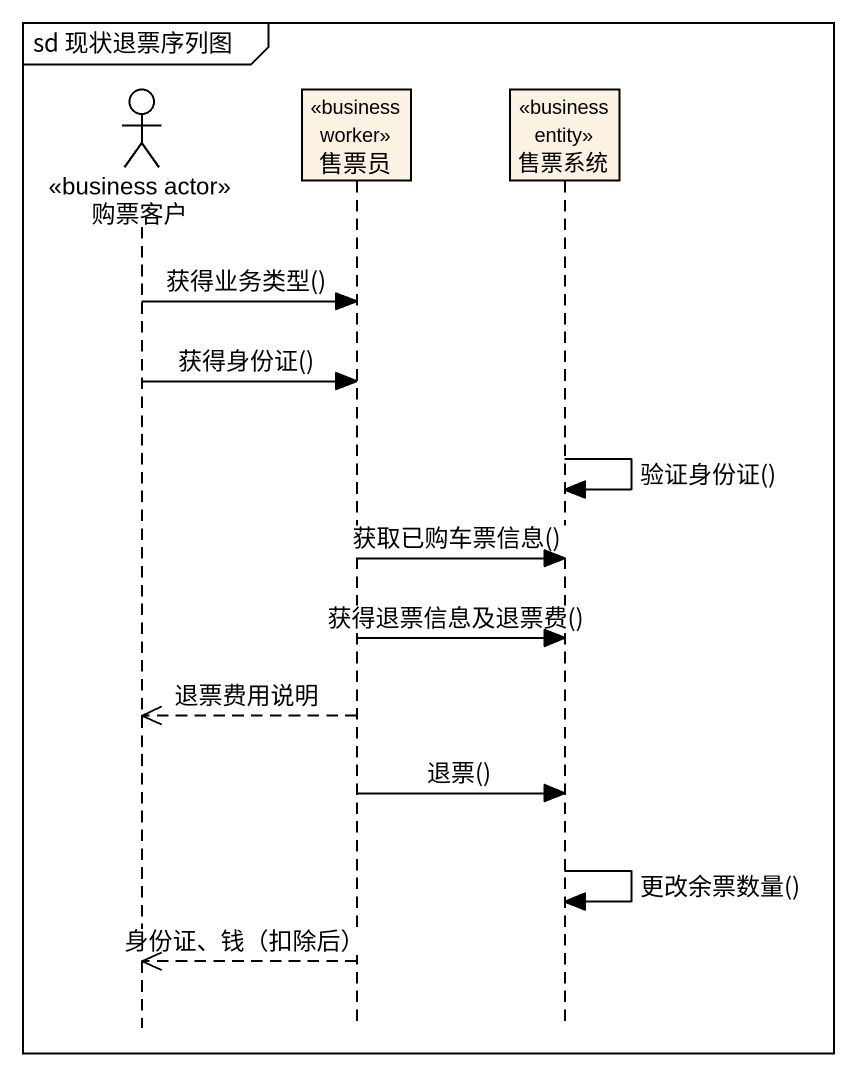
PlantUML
@startuml
mainframe sd 现状退票序列图
hide footbox
actor 购票客户 <<business actor>>
participant 售票员 <<business worker>>
participant 售票系统 <<business entity>>

购票客户 -> 售票员 : 获得业务类型()
购票客户 -> 售票员 : 获得身份证()
售票系统 -> 售票系统 : 验证身份证()
售票员 -> 售票系统 : 获取已购车票信息()
售票员 -> 售票系统 : 获得退票信息及退票费()
售票员 -->> 购票客户 : 退票费用说明
售票员 -> 售票系统 : 退票()
售票系统 -> 售票系统 : 更改余票数量()
售票员 -->> 购票客户 : 身份证、钱（扣除后）
@enduml
